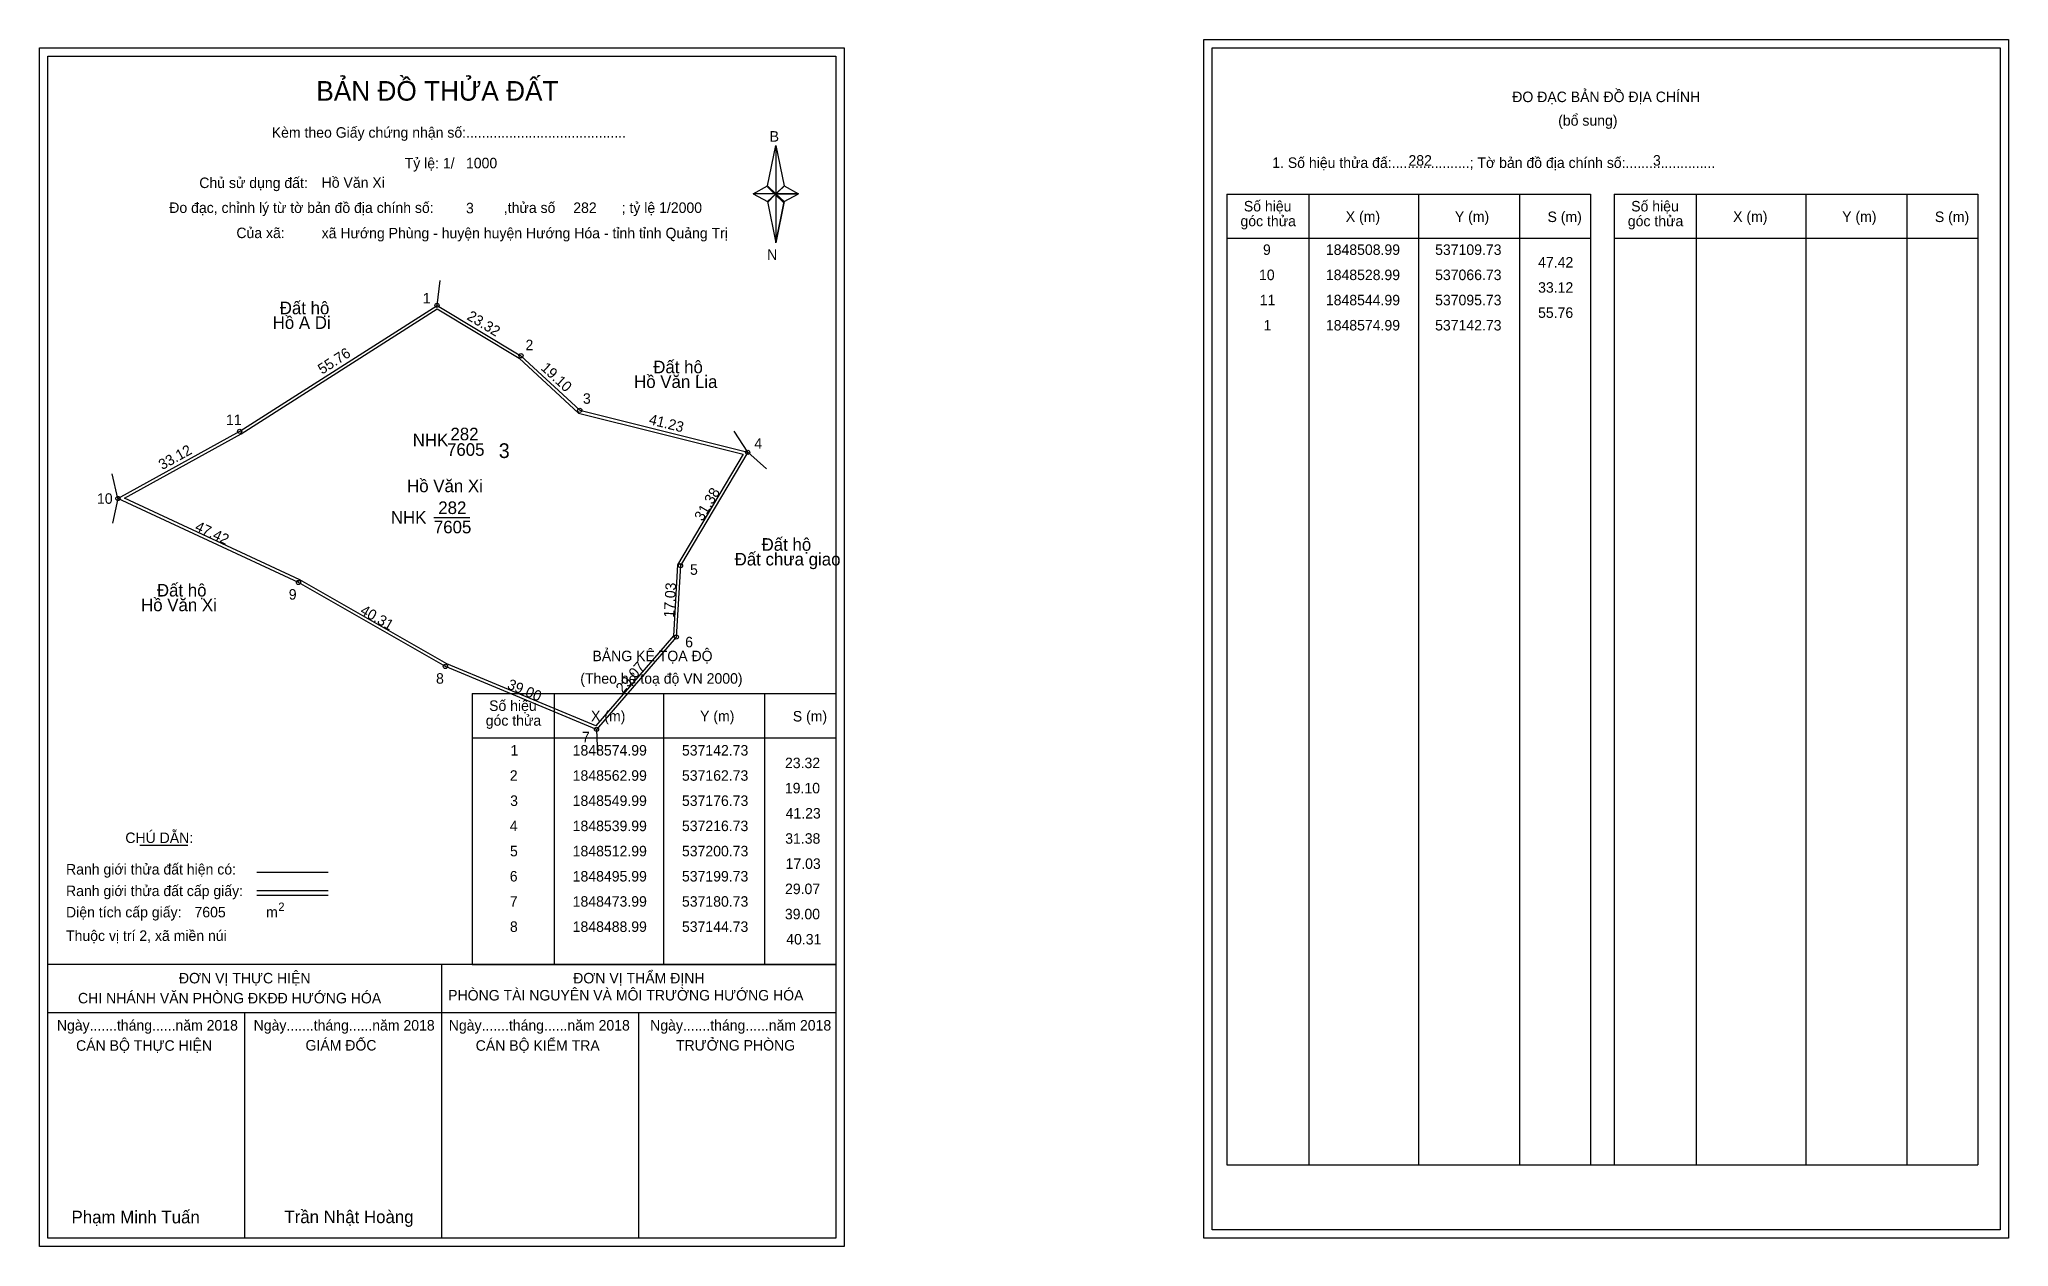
# Model space of a CAD drawing. Extents: x 537048 to 537517, y 1848351 to 1848638.
import ezdxf

# ---------------------------------------------------------------- set-up
doc = ezdxf.new("R2010")
doc.units = 0
for name, color, linetype in [('Level 1', 7, 'Continuous'), ('Level 10', 7, 'Continuous'), ('Level 11', 7, 'Continuous'), ('Level 13', 7, 'Continuous'), ('Level 2', 7, 'Continuous'), ('Level 27', 7, 'Continuous'), ('Level 3', 7, 'Continuous'), ('Level 36', 7, 'Continuous'), ('Level 4', 7, 'Continuous'), ('Level 49', 7, 'Continuous'), ('Level 5', 7, 'Continuous'), ('Level 53', 7, 'Continuous'), ('Level 55', 7, 'Continuous'), ('Level 6', 7, 'Continuous'), ('Level 63', 7, 'Continuous'), ('Level 7', 7, 'Continuous'), ('Level 9', 7, 'Continuous')]:
    doc.layers.add(name, color=color, linetype=linetype)

msp = doc.modelspace()

# ---------------------------------------------------------------- linework, layer by layer
at = {"layer": 'Level 1'}
for p, q in [((537327.35, 1848636.35), (537327.35, 1848636.35)), ((537050.03, 1848634.35), (537050.03, 1848634.35)), ((537221.45, 1848603.47), (537223.42, 1848613.11)), ((537223.42, 1848613.11), (537223.42, 1848601.59)), ((537223.42, 1848613.11), (537225.38, 1848603.47)), ((537218, 1848601.59), (537221.45, 1848603.47)), ((537221.45, 1848603.47), (537223.42, 1848601.59)), ((537223.27, 1848601.37), (537221.45, 1848603.25)), ((537225.24, 1848603.25), (537223.27, 1848601.37)), ((537223.27, 1848601.37), (537225.24, 1848603.25)), ((537225.38, 1848603.47), (537223.42, 1848601.59)), ((537223.42, 1848601.59), (537221.45, 1848599.75)), ((537223.27, 1848601.37), (537221.45, 1848599.53)), ((537221.45, 1848599.53), (537223.27, 1848601.37)), ((537221.45, 1848599.75), (537223.42, 1848589.89)), ((537225.24, 1848599.53), (537223.27, 1848601.37)), ((537223.42, 1848601.59), (537223.42, 1848589.89)), ((537223.42, 1848601.59), (537228.83, 1848601.59)), ((537223.42, 1848601.59), (537225.38, 1848599.75)), ((537225.38, 1848599.75), (537223.42, 1848589.89)), ((537225.38, 1848599.75), (537228.83, 1848601.59)), ((537330.88, 1848601.5), (537417.48, 1848601.5)), ((537350.47, 1848370.23), (537350.47, 1848601.5)), ((537376.54, 1848370.23), (537376.54, 1848601.5)), ((537400.52, 1848601.5), (537400.52, 1848370.23)), ((537417.48, 1848601.5), (537417.48, 1848370.23)), ((537423.14, 1848601.5), (537509.74, 1848601.5)), ((537442.73, 1848370.23), (537442.73, 1848601.5)), ((537468.8, 1848370.23), (537468.8, 1848601.5)), ((537492.77, 1848601.5), (537492.77, 1848370.23)), ((537509.74, 1848601.5), (537509.74, 1848370.23)), ((537330.88, 1848590.97), (537417.48, 1848590.97)), ((537423.14, 1848590.97), (537509.74, 1848590.97)), ((537151.12, 1848482.53), (537237.72, 1848482.53)), ((537170.71, 1848418), (537170.71, 1848482.53)), ((537196.78, 1848418), (537196.78, 1848482.53)), ((537220.75, 1848482.53), (537220.75, 1848418)), ((537151.12, 1848472), (537237.72, 1848472)), ((537071.94, 1848446.42), (537083.35, 1848446.42)), ((537099.81, 1848440.01), (537116.82, 1848440.01)), ((537099.81, 1848435.57), (537116.82, 1848435.57)), ((537099.81, 1848434.47), (537116.82, 1848434.47)), ((537156.85, 1848418), (537050.02, 1848418)), ((537237.72, 1848418), (537132.88, 1848418)), ((537143.87, 1848352.78), (537143.87, 1848418)), ((537151.12, 1848418), (537237.72, 1848418)), ((537237.72, 1848406.45), (537050.02, 1848406.45)), ((537096.95, 1848352.78), (537096.95, 1848406.45)), ((537190.8, 1848352.78), (537190.8, 1848406.45)), ((537330.88, 1848370.23), (537509.74, 1848370.23)), ((537515.05, 1848354.78), (537515.05, 1848354.78)), ((537237.72, 1848352.78), (537237.72, 1848352.78))]:
    msp.add_line(p, q, dxfattribs=at)
for points in [[(537221.45, 1848603.47), (537223.42, 1848613.11), (537223.42, 1848601.59)], [(537223.42, 1848601.59), (537225.38, 1848603.47), (537228.83, 1848601.59)], [(537218, 1848601.59), (537221.45, 1848599.75), (537223.42, 1848601.59)], [(537223.42, 1848601.59), (537223.42, 1848589.89), (537225.38, 1848599.75)]]:
    msp.add_lwpolyline(points, close=True, dxfattribs=at)
at = {"layer": 'Level 10'}
for points in [[(537066.73, 1848528.99), (537095.73, 1848544.99), (537142.73, 1848574.99), (537162.73, 1848562.99), (537176.73, 1848549.99), (537216.73, 1848539.99), (537200.73, 1848512.99), (537199.73, 1848495.99), (537180.73, 1848473.99), (537144.73, 1848488.99), (537109.73, 1848508.99)], [(537068.28, 1848529.04), (537096.09, 1848544.39), (537142.74, 1848574.17), (537162.31, 1848562.43), (537176.39, 1848549.35), (537215.65, 1848539.54), (537200.04, 1848513.2), (537199.05, 1848496.27), (537180.53, 1848474.83), (537145.04, 1848489.62), (537110.05, 1848509.61)]]:
    msp.add_lwpolyline(points, close=True, dxfattribs=at)
at = {"layer": 'Level 11'}
for centre in [(537142.73, 1848574.99), (537162.73, 1848562.99), (537176.73, 1848549.99), (537095.73, 1848544.99), (537216.73, 1848539.99), (537066.73, 1848528.99), (537066.73, 1848528.99), (537200.73, 1848512.99), (537109.73, 1848508.99), (537199.73, 1848495.99), (537144.73, 1848488.99), (537180.73, 1848473.99)]:
    msp.add_circle(centre, 0.5, dxfattribs=at)
at = {"layer": 'Level 27'}
for p, q in [((537142.73, 1848574.99), (537143.47, 1848580.94)), ((537216.73, 1848539.99), (537213.49, 1848545.04)), ((537216.73, 1848539.99), (537221.23, 1848536.02)), ((537066.73, 1848528.99), (537065.37, 1848534.83)), ((537066.73, 1848528.99), (537065.41, 1848523.14)), ((537180.73, 1848473.99), (537180.93, 1848467.99))]:
    msp.add_line(p, q, dxfattribs=at)
at = {"layer": 'Level 3'}
for p, q in [((537330.88, 1848601.5), (537330.88, 1848370.23)), ((537423.14, 1848601.5), (537423.14, 1848370.23)), ((537151.12, 1848482.53), (537151.12, 1848418))]:
    msp.add_line(p, q, dxfattribs=at)
at = {"layer": 'Level 63'}
for points in [[(537048.02, 1848636.35), (537239.72, 1848636.35), (537239.72, 1848350.78), (537048.02, 1848350.78)], [(537325.35, 1848638.35), (537517.05, 1848638.35), (537517.05, 1848352.78), (537325.35, 1848352.78)], [(537327.35, 1848636.35), (537515.05, 1848636.35), (537515.05, 1848354.78), (537327.35, 1848354.78)], [(537050.02, 1848634.35), (537237.72, 1848634.35), (537237.72, 1848352.78), (537050.02, 1848352.78)]]:
    msp.add_lwpolyline(points, close=True, dxfattribs=at)
at = {"layer": 'Level 9'}
msp.add_line((537141.97, 1848524.49), (537150.56, 1848524.49), dxfattribs=at)

# ---------------------------------------------------------------- texts
at = {"layer": 'Level 1'}
for s, height, p in [('BẢN ĐỒ THỬA ĐẤT', 4.6657, (537113.99, 1848623.76)), ('ĐO ĐẠC BẢN ĐỒ ĐỊA CHÍNH', 2.5, (537398.83, 1848623.41)), ('Kèm theo Giấy chứng nhận số:.........................................', 2.5, (537103.37, 1848614.93)), ('(bổ sung)', 2.5, (537409.77, 1848617.79)), ('B', 2.5, (537221.96, 1848613.99)), ('1. Số hiệu thửa đấ:....................; Tờ bản đồ địa chính số:.......................', 2.5, (537341.66, 1848607.73)), ('Chủ sử dụng đất:', 2.5, (537086.11, 1848602.94)), ('Đo đạc, chỉnh lý từ tờ bản đồ địa chính số:                  ,thửa số                 ; tỷ lệ 1/2000', 2.5, (537078.96, 1848597.01)), ('Số hiệu', 2.5, (537334.9, 1848597.37)), ('Số hiệu', 2.5, (537427.16, 1848597.37)), ('Của xã:', 2.5, (537094.95, 1848591.01)), ('góc thửa', 2.5, (537334.1, 1848593.84)), ('X (m)', 2.5, (537359.18, 1848594.89)), ('Y (m)', 2.5, (537385.16, 1848594.89)), ('S (m)', 2.5, (537407.23, 1848594.84)), ('góc thửa', 2.5, (537426.36, 1848593.84)), ('X (m)', 2.5, (537451.44, 1848594.89)), ('Y (m)', 2.5, (537477.41, 1848594.89)), ('S (m)', 2.5, (537499.49, 1848594.84)), ('N', 2.5, (537221.36, 1848585.82)), ('BẢNG KÊ TỌA ĐỘ', 2.5, (537179.75, 1848490.23)), ('(Theo hệ toạ độ VN 2000)', 2.5, (537176.85, 1848484.87)), ('Số hiệu', 2.5, (537155.14, 1848478.39)), ('góc thửa', 2.5, (537154.34, 1848474.86)), ('X (m)', 2.5, (537179.42, 1848475.92)), ('Y (m)', 2.5, (537205.39, 1848475.92)), ('S (m)', 2.5, (537227.47, 1848475.87)), ('CHÚ DẪN:', 2.5, (537068.5, 1848446.92)), ('Ranh giới thửa đất hiện có:', 2.5, (537054.37, 1848439.42)), ('Ranh giới thửa đất cấp giấy:', 2.5, (537054.37, 1848434.28)), ('Diện tích cấp giấy:', 2.5, (537054.37, 1848429.2)), ('m', 2.5, (537102.03, 1848429.22)), ('2', 2, (537104.93, 1848430.73)), ('Thuộc vị trí 2, xã miền núi', 2.5, (537054.37, 1848423.6)), ('ĐƠN VỊ THỰC HIỆN', 2.5, (537081.26, 1848413.48)), ('ĐƠN VỊ THẨM ĐỊNH', 2.5, (537175.16, 1848413.48)), ('CHI NHÁNH VĂN PHÒNG ĐKĐĐ HƯỚNG HÓA', 2.5, (537057.22, 1848408.72)), ('PHÒNG TÀI NGUYÊN VÀ MÔI TRƯỜNG HƯỚNG HÓA', 2.5, (537145.39, 1848409.41)), ('Ngày.......tháng......năm 2018', 2.5, (537052.19, 1848402.25)), ('Ngày.......tháng......năm 2018', 2.5, (537099.06, 1848402.25)), ('Ngày.......tháng......năm 2018', 2.5, (537145.54, 1848402.25)), ('Ngày.......tháng......năm 2018', 2.5, (537193.5, 1848402.25)), ('CÁN BỘ THỰC HIỆN', 2.5, (537056.77, 1848397.43)), ('GIÁM ĐỐC', 2.5, (537111.41, 1848397.49)), ('CÁN BỘ KIỂM TRA', 2.5, (537151.95, 1848397.43)), ('TRƯỞNG PHÒNG', 2.5, (537199.64, 1848397.49)), ('Phạm Minh Tuấn', 3, (537055.68, 1848356.32)), ('Trần Nhật Hoàng', 3, (537106.38, 1848356.37))]:
    msp.add_text(s, height=height, dxfattribs=at).set_placement(p)
at = {"layer": 'Level 11'}
msp.add_text('Tỷ lệ: 1/', height=2.5, dxfattribs=at).set_placement((537135.03, 1848607.62))
at = {"layer": 'Level 13'}
for s, p in [('282', (537143.03, 1848525.29)), ('NHK', (537131.74, 1848522.99)), ('7605', (537141.98, 1848520.69))]:
    msp.add_text(s, height=3, dxfattribs=at).set_placement(p)
at = {"layer": 'Level 2'}
msp.add_text('Hồ Văn Xi', height=3, dxfattribs=at).set_placement((537135.6, 1848530.49))
at = {"layer": 'Level 3'}
msp.add_text('NHK', height=3, dxfattribs=at).set_placement((537136.95, 1848541.41))
at = {"layer": 'Level 36'}
for s, p in [('Đất hộ', (537105.27, 1848572.88)), ('Hồ A Di', (537103.59, 1848569.38)), ('Đất hộ', (537194.23, 1848558.82)), ('Hồ Văn Lia', (537189.67, 1848555.32)), ('Đất hộ', (537220.04, 1848516.54)), ('Đất chưa giao', (537213.62, 1848513.04)), ('Đất hộ', (537076.01, 1848505.64)), ('Hồ Văn Xi', (537072.24, 1848502.14))]:
    msp.add_text(s, height=3, dxfattribs=at).set_placement(p)
at = {"layer": 'Level 4'}
msp.add_text('282', height=3, dxfattribs=at).set_placement((537145.93, 1848542.85))
at = {"layer": 'Level 49'}
for s, rotation, p in [('23.32', 329.0362, (537149.64, 1848571.77)), ('55.76', 32.55, (537115.36, 1848558.47)), ('19.10', 317.1211, (537167.28, 1848559.86)), ('41.23', 345.9638, (537193.04, 1848546.74)), ('33.12', 28.8866, (537077.27, 1848535.72)), ('31.38', 59.3493, (537205.98, 1848523.41)), ('47.42', 335.0561, (537084.87, 1848521.44)), ('17.03', 86.6335, (537199.2, 1848500.54)), ('40.31', 330.2551, (537124.22, 1848501.63)), ('29.07', 49.1849, (537186.96, 1848482.43)), ('39.00', 337.3801, (537159.26, 1848483.8))]:
    msp.add_text(s, height=2.5, rotation=rotation, dxfattribs=at).set_placement(p)
at = {"layer": 'Level 5'}
msp.add_text('7605', height=3, dxfattribs=at).set_placement((537145.11, 1848539.15))
at = {"layer": 'Level 53'}
for s, p in [('9', (537339.46, 1848587.01)), ('1848508.99', (537354.44, 1848587.01)), ('537109.73', (537380.46, 1848587.01)), ('47.42', (537404.99, 1848584.01)), ('10', (537338.52, 1848581.01)), ('1848528.99', (537354.44, 1848581.01)), ('537066.73', (537380.46, 1848581.01)), ('33.12', (537404.99, 1848578.01)), ('11', (537338.68, 1848575.01)), ('1848544.99', (537354.44, 1848575.01)), ('537095.73', (537380.46, 1848575.01)), ('55.76', (537404.98, 1848572.01)), ('1', (537339.6, 1848569.01)), ('1848574.99', (537354.44, 1848569.01)), ('537142.73', (537380.46, 1848569.01)), ('1', (537160.22, 1848467.75)), ('1848574.99', (537175.05, 1848467.75)), ('537142.73', (537201.07, 1848467.75)), ('23.32', (537225.61, 1848464.75)), ('2', (537160.07, 1848461.75)), ('1848562.99', (537175.05, 1848461.75)), ('537162.73', (537201.07, 1848461.75)), ('3', (537160.15, 1848455.75)), ('1848549.99', (537175.05, 1848455.75)), ('537176.73', (537201.07, 1848455.75)), ('19.10', (537225.59, 1848458.75)), ('41.23', (537225.76, 1848452.75)), ('4', (537160.06, 1848449.75)), ('1848539.99', (537175.05, 1848449.75)), ('537216.73', (537201.07, 1848449.75)), ('31.38', (537225.67, 1848446.75)), ('5', (537160.11, 1848443.75)), ('1848512.99', (537175.05, 1848443.75)), ('537200.73', (537201.07, 1848443.75)), ('17.03', (537225.76, 1848440.75)), ('6', (537160.06, 1848437.75)), ('1848495.99', (537175.05, 1848437.75)), ('537199.73', (537201.07, 1848437.75)), ('7', (537160.07, 1848431.75)), ('1848473.99', (537175.05, 1848431.75)), ('537180.73', (537201.07, 1848431.75)), ('29.07', (537225.62, 1848434.75)), ('39.00', (537225.59, 1848428.75)), ('8', (537160.1, 1848425.75)), ('1848488.99', (537175.05, 1848425.75)), ('537144.73', (537201.07, 1848425.75)), ('40.31', (537225.91, 1848422.75))]:
    msp.add_text(s, height=2.5, dxfattribs=at).set_placement(p)
at = {"layer": 'Level 55'}
for s, height, p in [('281', 0.11, (537142.62, 1848574.88)), ('1', 0.4, (537142.62, 1848574.99)), ('0', 0.11, (537142.69, 1848574.88)), ('2', 0.4, (537162.59, 1848562.99)), ('0', 0.11, (537162.69, 1848562.88)), ('3', 0.4, (537176.61, 1848549.99)), ('0', 0.11, (537176.69, 1848549.88)), ('11', 0.4, (537095.47, 1848544.99)), ('281', 0.11, (537095.62, 1848544.88)), ('4', 0.4, (537216.59, 1848539.99)), ('0', 0.11, (537216.69, 1848539.88)), ('0', 0.11, (537216.69, 1848539.88)), ('0', 0.11, (537216.69, 1848539.88)), ('10', 0.4, (537066.45, 1848528.99)), ('281', 0.11, (537066.62, 1848528.88)), ('0', 0.11, (537066.69, 1848528.88)), ('0', 0.11, (537066.69, 1848528.88)), ('5', 0.4, (537200.6, 1848512.99)), ('9', 0.4, (537109.59, 1848508.99)), ('0', 0.11, (537109.69, 1848508.88)), ('0', 0.11, (537109.69, 1848508.88)), ('0', 0.11, (537200.69, 1848512.88)), ('0', 0.11, (537200.69, 1848512.88)), ('6', 0.4, (537199.59, 1848495.99)), ('0', 0.11, (537199.69, 1848495.88)), ('0', 0.11, (537199.69, 1848495.88)), ('8', 0.4, (537144.6, 1848488.99)), ('0', 0.11, (537144.69, 1848488.88)), ('0', 0.11, (537144.69, 1848488.88)), ('7', 0.4, (537180.6, 1848473.99)), ('0', 0.11, (537180.69, 1848473.88)), ('0', 0.11, (537180.69, 1848473.88)), ('0', 0.11, (537180.69, 1848473.88)), ('0', 0.11, (537180.69, 1848473.88))]:
    msp.add_text(s, height=height, dxfattribs=at).set_placement(p)
at = {"layer": 'Level 6'}
for s, p in [('1000', (537149.63, 1848607.64)), ('282', (537374.11, 1848608.27)), ('3', (537432.35, 1848608.29)), ('Hồ Văn Xi', (537115.25, 1848603)), ('3', (537149.63, 1848596.92)), ('282', (537175.18, 1848597)), ('xã Hướng Phùng - huyện huyện Hướng Hóa - tỉnh tỉnh Quảng Trị', (537115.26, 1848590.96)), ('7605', (537084.97, 1848429.21))]:
    msp.add_text(s, height=2.5, dxfattribs=at).set_placement(p)
at = {"layer": 'Level 7'}
msp.add_text('3', height=3.5, dxfattribs=at).set_placement((537157.44, 1848538.63))
at = {"layer": 'Level 9'}
for s, p in [('1', (537139.33, 1848575.45)), ('2', (537163.81, 1848564.3)), ('3', (537177.49, 1848551.55)), ('11', (537092.47, 1848546.49)), ('4', (537218.3, 1848540.83)), ('10', (537061.75, 1848527.73)), ('5', (537202.99, 1848510.8)), ('9', (537107.42, 1848504.9)), ('6', (537201.84, 1848493.54)), ('8', (537142.5, 1848484.87)), ('7', (537177.26, 1848470.92))]:
    msp.add_text(s, height=2.5, dxfattribs=at).set_placement(p)

doc.saveas('drawing.dxf')
